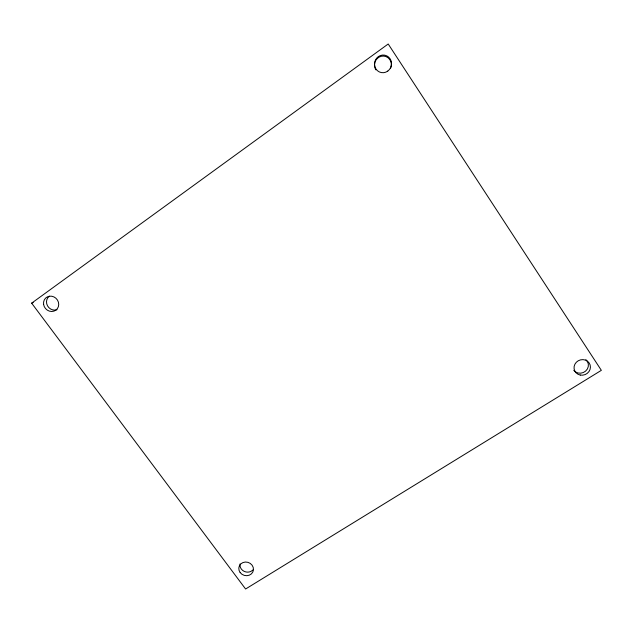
<?xml version="1.0" encoding="UTF-8"?>
<svg xmlns="http://www.w3.org/2000/svg" width="633" height="633" viewBox="0 0 633 633"><rect width="100%" height="100%" fill="white"/><g stroke="black" fill="none" stroke-linecap="round" stroke-linejoin="round"><path stroke-width="0.95" d="M31.65 303.16L388.211 43.994L601.35 370.337L245.596 589.006L31.65 303.16L33.193 302.511M57.025 309.703A7.857 7.279 48.4 0 1 47.57 305.921A7.857 7.279 48.4 0 1 49.334 296.22M252.868 569.937A7.343 6.726 18.3 0 1 244.235 571.393A7.343 6.726 18.3 0 1 240.042 563.924M374.768 67.138A8.783 8.387 -74.2 0 1 383.843 56.092A8.783 8.387 -74.2 0 1 390.49 68.499M375.955 69.875A8.783 8.387 -74.2 0 1 374.981 67.858M585.921 359.679A8.189 7.659 -20.8 0 1 585.652 371.065A8.189 7.659 -20.8 0 1 573.751 370.337M580.255 375.06A8.269 7.731 -20.7 0 0 590.106 364.917A8.269 7.731 -20.7 0 0 576.307 362.274A8.269 7.731 -20.7 0 0 580.255 375.06M240.152 572.548A7.406 6.781 18.3 0 0 252.82 572.018A7.406 6.781 18.3 0 0 245.406 562.033A7.406 6.781 18.3 0 0 240.152 572.548M387.76 71.102A8.87 8.474 -74.2 0 0 386.771 55.846A8.87 8.474 -74.2 0 0 374.538 64.685A8.87 8.474 -74.2 0 0 387.76 71.102M43.59 304.346A7.928 7.343 48.3 0 0 55.846 310.17A7.928 7.343 48.3 0 0 53.916 296.909A7.928 7.343 48.3 0 0 43.59 304.346"/></g></svg>
